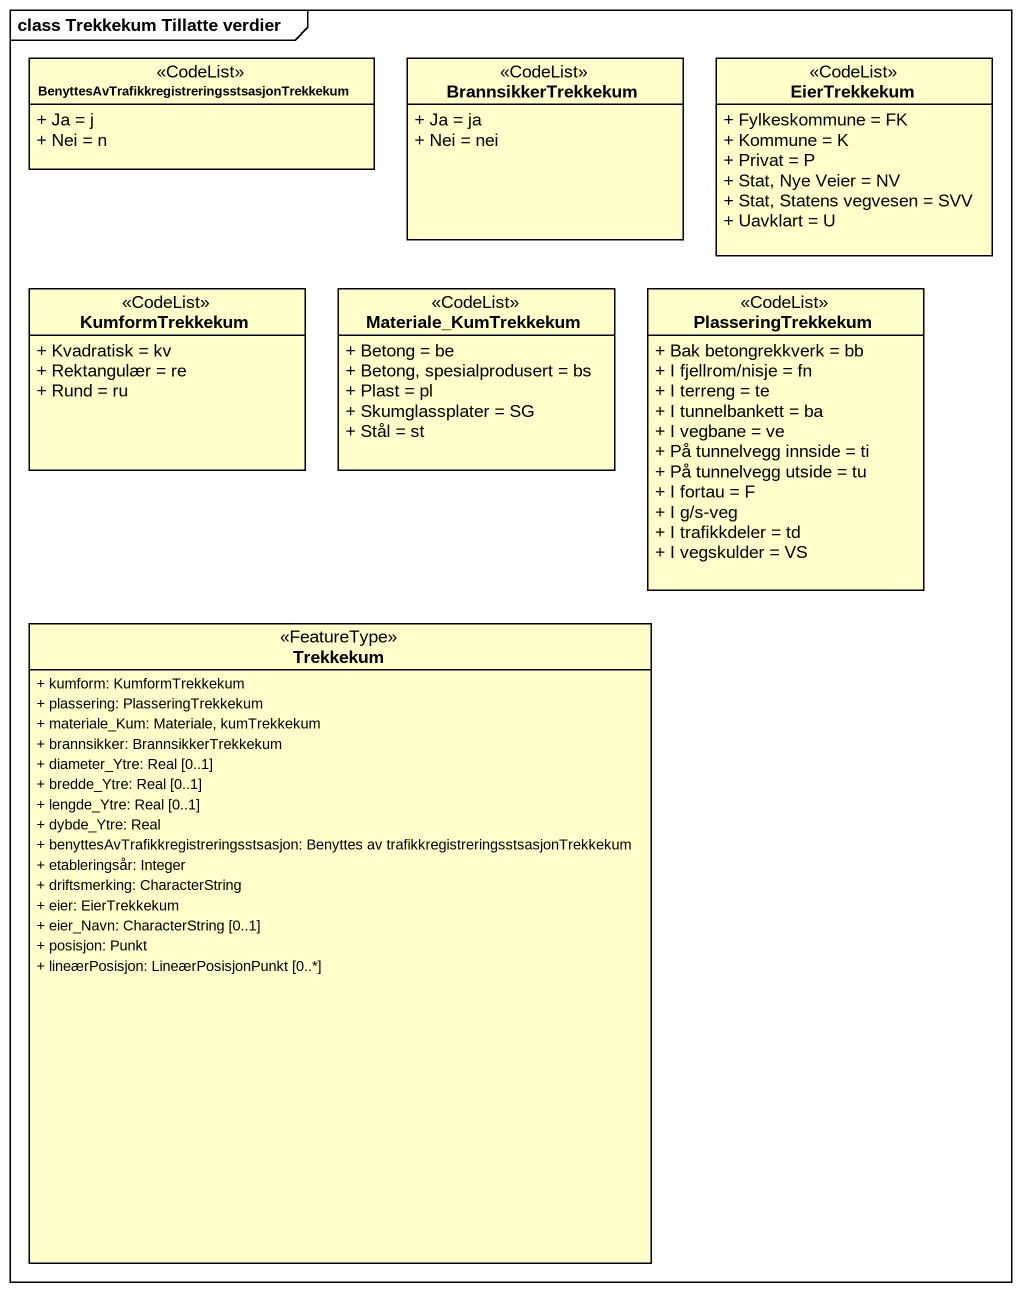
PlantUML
@startuml
mainframe class Trekkekum Tillatte verdier
hide circle
hide empty members
skinparam classAttributeIconSize 0
class "BenyttesAvTrafikkregistreringsstsasjonTrekkekum" as BenyttesAvTrafikkregistrerin <<CodeList>> {
  + Ja = j
  + Nei = n
}
class BrannsikkerTrekkekum <<CodeList>> {
  + Ja = ja
  + Nei = nei
}
class EierTrekkekum <<CodeList>> {
  + Fylkeskommune = FK
  + Kommune = K
  + Privat = P
  + Stat, Nye Veier = NV
  + Stat, Statens vegvesen = SVV
  + Uavklart = U
}
class KumformTrekkekum <<CodeList>> {
  + Kvadratisk = kv
  + Rektangulær = re
  + Rund = ru
}
class Materiale_KumTrekkekum <<CodeList>> {
  + Betong = be
  + Betong, spesialprodusert = bs
  + Plast = pl
  + Skumglassplater = SG
  + Stål = st
}
class PlasseringTrekkekum <<CodeList>> {
  + Bak betongrekkverk = bb
  + I fjellrom/nisje = fn
  + I terreng = te
  + I tunnelbankett = ba
  + I vegbane = ve
  + På tunnelvegg innside = ti
  + På tunnelvegg utside = tu
  + I fortau = F
  + I g/s-veg
  + I trafikkdeler = td
  + I vegskulder = VS
}
class Trekkekum <<FeatureType>> {
  + kumform: KumformTrekkekum
  + plassering: PlasseringTrekkekum
  + materiale_Kum: Materiale, kumTrekkekum
  + brannsikker: BrannsikkerTrekkekum
  + diameter_Ytre: Real [0..1]
  + bredde_Ytre: Real [0..1]
  + lengde_Ytre: Real [0..1]
  + dybde_Ytre: Real
  + benyttesAvTrafikkregistreringsstsasjon: Benyttes av trafikkregistreringsstsasjonTrekkekum
  + etableringsår: Integer
  + driftsmerking: CharacterString
  + eier: EierTrekkekum
  + eier_Navn: CharacterString [0..1]
  + posisjon: Punkt
  + lineærPosisjon: LineærPosisjonPunkt [0..*]
}
@enduml
